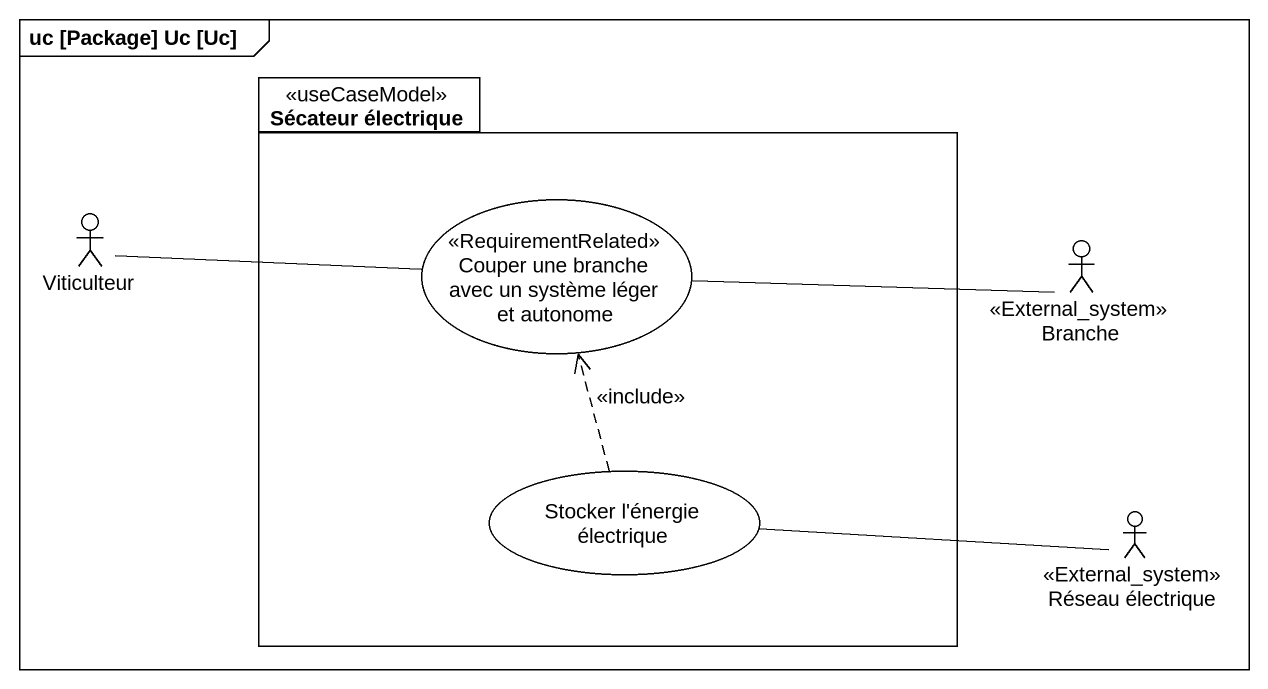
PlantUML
@startuml
mainframe uc [Package] Uc [Uc]
package "Sécateur électrique" as Sécateur_électrique <<useCaseModel>> {
  usecase "Couper une branche avec un système léger et autonome" as Couper_une_branche_avec_un <<RequirementRelated>>
  usecase "Stocker l'énergie électrique" as Stocker_l_énergie_électrique
}
actor Viticulteur
actor Branche <<External_system>>
actor "Réseau électrique" as Réseau_électrique <<External_system>>
Couper_une_branche_avec_un -left- Viticulteur
Couper_une_branche_avec_un -right- Branche
Stocker_l_énergie_électrique .up.> Couper_une_branche_avec_un : <<include>>
Réseau_électrique -left- Stocker_l_énergie_électrique
@enduml
